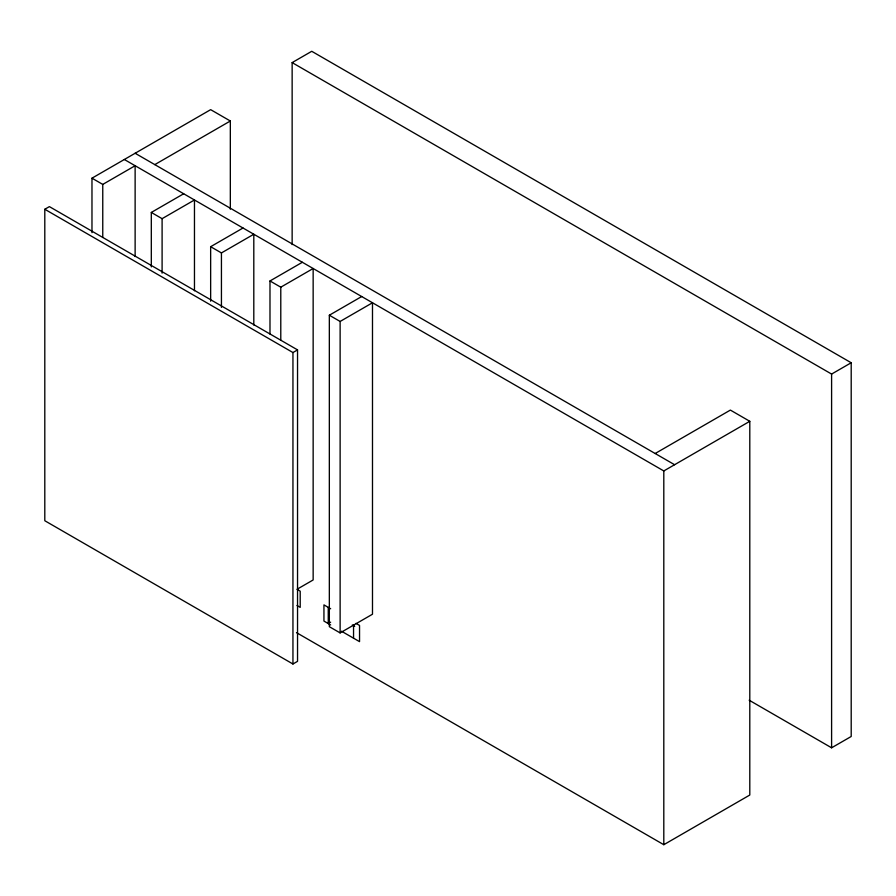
<?xml version="1.0" encoding="UTF-8"?>
<svg xmlns="http://www.w3.org/2000/svg" width="896" height="896" viewBox="0 0 896 896"><rect width="100%" height="100%" fill="white"/><g stroke="black" fill="none" stroke-linecap="round" stroke-linejoin="round"><path stroke-width="1.34" d="M91.974 232.658L91.974 178.181L210.661 109.659L230.328 121.005L230.328 209.194M292.141 244.586L292.141 62.608L311.741 51.296L851.2 362.757L851.2 736.49L831.6 747.802L749.168 700.213M44.8 209.272L49.392 206.618L297.539 349.888L297.539 661.349L292.947 664.003L44.8 520.733L44.8 209.272L292.947 352.542L297.539 349.888M91.974 178.181L102.76 184.408L135.128 165.726L135.128 256.514M154.795 164.618L230.328 121.005M151.312 266.918L151.312 212.442L183.68 193.76M151.312 212.442L162.098 218.669L194.466 199.987L194.466 290.763M210.65 301.168L210.65 246.702L243.018 228.01M210.65 246.702L221.435 252.93L253.803 234.248L253.803 325.024M269.987 334.04L269.987 280.963L302.355 262.27M269.987 280.963L280.784 287.19L313.152 268.509L313.152 579.958L297.562 588.963M329.336 315.224L340.122 321.451L372.49 302.77L372.49 614.219L340.122 632.912L329.336 626.685L329.336 315.224L361.704 296.531M330.646 622.182L328.25 623.571L328.25 607.376M655.166 453.51L730.374 410.088L749.795 421.299L749.795 795.032L663.802 844.704L296.475 632.632M124.342 159.499L663.802 470.949L749.795 421.299M292.141 62.608L831.6 374.069L851.2 362.757M135.128 153.261L674.587 464.722M296.968 589.31L300.205 591.181L300.205 607.376L296.968 605.506M330.658 608.765L323.938 604.878L323.938 621.074L330.658 624.96M355.947 623.358L359.542 625.43L359.542 641.637L341.499 631.221M352.296 624.994L354.704 626.382M831.6 374.069L831.6 747.802M663.802 470.949L663.802 844.704M353.55 624.68L353.55 638.176M340.122 321.451L340.122 632.912M292.947 352.542L292.947 664.003M280.784 287.19L280.784 340.267M221.435 252.93L221.435 307.406M162.098 218.669L162.098 273.146M102.76 184.408L102.76 237.485"/></g></svg>
